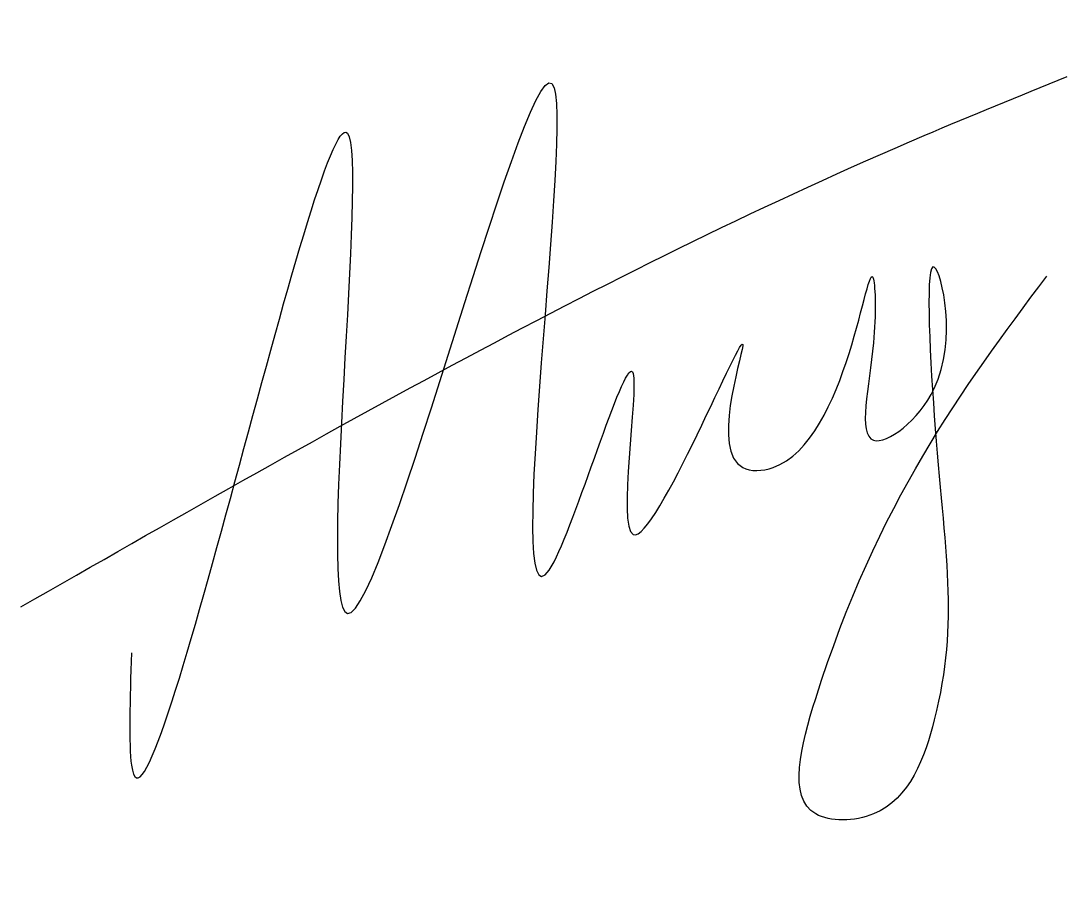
# Model space of a CAD drawing. Header units: millimetres. Extents: x 3.51 to 10.33, y -0.38 to 5.27.
import ezdxf

# ---------------------------------------------------------------- set-up
doc = ezdxf.new("R2010")
doc.units = ezdxf.units.MM

msp = doc.modelspace()

# ---------------------------------------------------------------- linework, layer by layer
at = {"color": 5}
for points in [[(4.2287, 1.1426), (4.2287, 0.409), (5.6374, 4.5331), (5.6374, 1.4004), (6.9866, 4.8306), (6.9866, 1.7375), (7.5024, 2.9668), (7.5024, 1.9159), (8.2167, 3.1452), (8.2167, 2.3521), (8.4151, 2.3521), (9.0699, 3.5814), (9.0699, 3.165), (9.0699, 2.5306), (9.4667, 2.8676), (9.4667, 3.6607), (9.4667, 2.6892), (9.4667, 0.7064), (9.0699, 0.0918), (8.6929, 0.0918), (8.6929, 0.8452), (10.2008, 3.6013)], [(3.5076, 1.4426), (9.4013, 4.5191), (10.333, 4.9036)]]:
    msp.add_spline(points, degree=3, dxfattribs=at)

doc.saveas('drawing.dxf')
